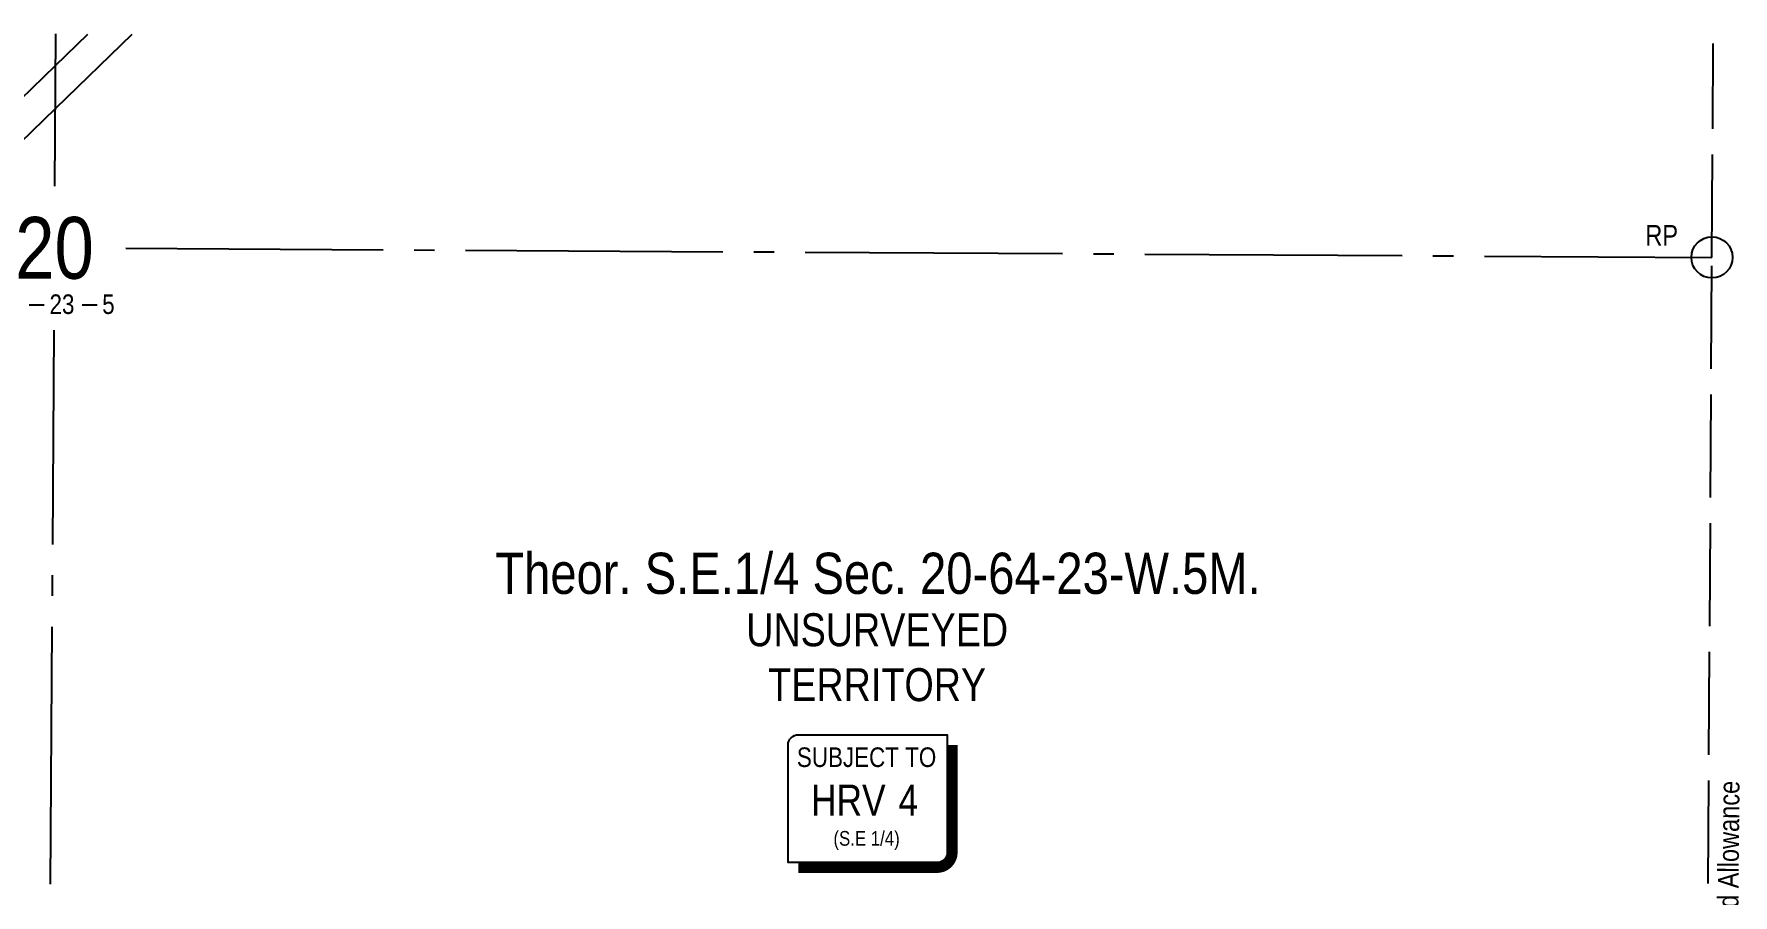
# Model space of a CAD drawing. Extents: x 454172 to 490274, y 6043290 to 6049925.
# Drawn here: x 471387 to 472212, y 6044758 to 6045176 of the extents above; entities that cross this region are included whole.
import ezdxf
from ezdxf.enums import TextEntityAlignment as Align

# ---------------------------------------------------------------- set-up
doc = ezdxf.new("R2010")
doc.units = 0
doc.header["$LTSCALE"] = 5
doc.linetypes.add('foc-QUARTERLINE', pattern=[33, 25, -3, 2, -3])
doc.linetypes.add('foc-UNSURVEYED', pattern=[12.5, 10, -2.5])
for name, color, linetype in [('10', 1, 'Continuous'), ('35', 37, 'Continuous'), ('9', 3, 'Continuous'), ('C-SYMBOL', 7, 'Continuous'), ('CG-NOTES', 7, 'Continuous'), ('CTW', 7, 'Continuous'), ('F-RW', 190, 'Continuous'), ('L-QSEC', 8, 'foc-QUARTERLINE'), ('L-ROAD-T', 7, 'Continuous'), ('L-SECLBL', 7, 'Continuous'), ('L-UNS-T', 3, 'Continuous'), ('L-USEC', 7, 'foc-UNSURVEYED')]:
    doc.layers.add(name, color=color, linetype=linetype)
doc.layers.add('F-RW-T', color=190, linetype='Continuous', lineweight=9)
doc.styles.add('175L', font='ARIALN.TTF', dxfattribs={"height": 20})
doc.styles.add('80', font='ARIALN.TTF', dxfattribs={"height": 10})
doc.styles.add('80L', font='ARIALN.TTF', dxfattribs={"height": 10})
doc.styles.add('HRV', font='ARIALN.TTF', dxfattribs={"height": 3})
doc.styles.add('SIMPLEX', font='ARIALN.TTF')

# ---------------------------------------------------------------- blocks, each defined once
blk = doc.blocks.new('L-SECLBL')
at = {"layer": '9', "color": 7}
for p, q in [((-5.08, -27.83), (-12.29, -27.83)), ((20.7, -27.83), (13.5, -27.83))]:
    blk.add_line(p, q, dxfattribs=at)
at = {"layer": '10', "color": 2, "style": 'SIMPLEX'}
blk.add_attdef('SEC', text='', height=30, dxfattribs=at).set_placement((0, 0), align=Align.MIDDLE)
at = {"layer": '10', "color": 5, "style": '80L'}
blk.add_attdef('TWP', text='', height=9.5, dxfattribs=at).set_placement((-14.43, -27.37), align=Align.MIDDLE_RIGHT)
blk.add_attdef('RGE', text='', height=9.5, dxfattribs=at).set_placement((3.62, -27.37), align=Align.MIDDLE_CENTER)
blk.add_attdef('MER', text='', height=9.5, dxfattribs=at).set_placement((23.17, -27.37), align=Align.MIDDLE_LEFT)
blk = doc.blocks.new('HRV')
blk.add_lwpolyline([(-35.14, 31.6), (37.21, 31.6), (37.21, -25.54, -0.414214), (32.21, -30.54), (-40.14, -30.54), (-40.14, 26.6, -0.414214)], format="xyb", close=True)
at = {"const_width": 5, "flags": 128}
blk.add_lwpolyline([(-35.14, -33.04), (32.21, -33.04, 0.414214), (39.71, -25.54), (39.71, 26.6)], format="xyb", dxfattribs=at)
at = {"style": '80L'}
blk.add_text('SUBJECT TO', height=9.5, dxfattribs=at).set_placement((-2.01, 13.06), align=Align.BOTTOM_CENTER)
blk.add_attdef('(N.W.1/4 00)', text='', height=7.12, dxfattribs=at).set_placement((-2.01, -24.45), align=Align.BOTTOM_CENTER)
at = {"layer": 'CTW', "color": 3, "style": 'HRV'}
blk.add_text('HRV', height=15, dxfattribs=at).set_placement((-10.88, -0.18), align=Align.MIDDLE_CENTER)
blk.add_attdef('0', text='', height=15, dxfattribs=at).set_placement((18.28, -0.18), align=Align.MIDDLE_CENTER)
blk = doc.blocks.new('RP')
at = {"layer": '35', "color": 3}
blk.add_circle((0, 0), 10, dxfattribs=at)
at = {"layer": '35', "color": 3, "style": '80'}
blk.add_attdef('RP_001', (-32.36, 5.75), '', height=10, dxfattribs=at)

msp = doc.modelspace()

# ---------------------------------------------------------------- linework, layer by layer
at = {"layer": 'F-RW'}
msp.add_lwpolyline([(471434.454, 6045176.02), (471397.275, 6045139.993), (471327.886, 6045072.756), (471105.426, 6044857.196), (471086.589, 6044850.725), (471021.514, 6044828.372), (471016.64, 6044842.548), (471086.723, 6044866.621), (471097.391, 6044870.286), (471306.47, 6045072.878), (471397.405, 6045160.994), (471413.037, 6045176.142)], dxfattribs=at)
at = {"layer": 'L-QSEC'}
for p, q in [((471397.042, 6045102.356), (471397.499, 6045176.23)), ((471431.525, 6045072.157), (472202.031, 6045067.711)), ((471391.884, 6044268.334), (471396.609, 6045032.358))]:
    msp.add_line(p, q, dxfattribs=at)
at = {"layer": 'L-USEC'}
for p, q in [((472202.031, 6045067.711), (472202.655, 6045171.663)), ((472197.202, 6044263.682), (472202.031, 6045067.711))]:
    msp.add_line(p, q, dxfattribs=at)

# ---------------------------------------------------------------- block references
at = {"layer": 'CG-NOTES'}
msp.add_blockref('HRV', (471793.367, 6044804.29), dxfattribs=at).add_auto_attribs({'(N.W.1/4 00)': '(S.E 1/4)', '0': '4'})
at = {"layer": 'F-RW-T'}
msp.add_blockref('RP', (472202.031, 6045067.711), dxfattribs=at).add_auto_attribs({'RP_001': 'RP'})
at = {"layer": 'L-SECLBL'}
msp.add_blockref('L-SECLBL', (471396.856, 6045072.357), dxfattribs=at).add_auto_attribs({'SEC': '20', 'TWP': '64', 'RGE': '23', 'MER': '5'})

# ---------------------------------------------------------------- texts
at = {"layer": 'C-SYMBOL', "color": 3, "style": '175L'}
msp.add_text('Theor. S.E.1/4 Sec. 20-64-23-W.5M.', height=20, dxfattribs=at).set_placement((471796.918, 6044898.269), align=Align.BOTTOM_CENTER)
at = {"layer": 'L-ROAD-T', "style": '80L'}
msp.add_text('Theoretic Government Road Allowance', height=10, rotation=89.46784, dxfattribs=at).set_placement((472209.523, 6044713.544), align=Align.MIDDLE_CENTER)
at = {"layer": 'L-UNS-T', "insert": (471796.495, 6044873.405), "char_height": 16, "attachment_point": 5, "style": '80L'}
msp.add_mtext_dynamic_manual_height_columns('UNSURVEYED TERRITORY', width=126.41375, gutter_width=47.5, heights=[0], dxfattribs=at)

doc.saveas('drawing.dxf')
